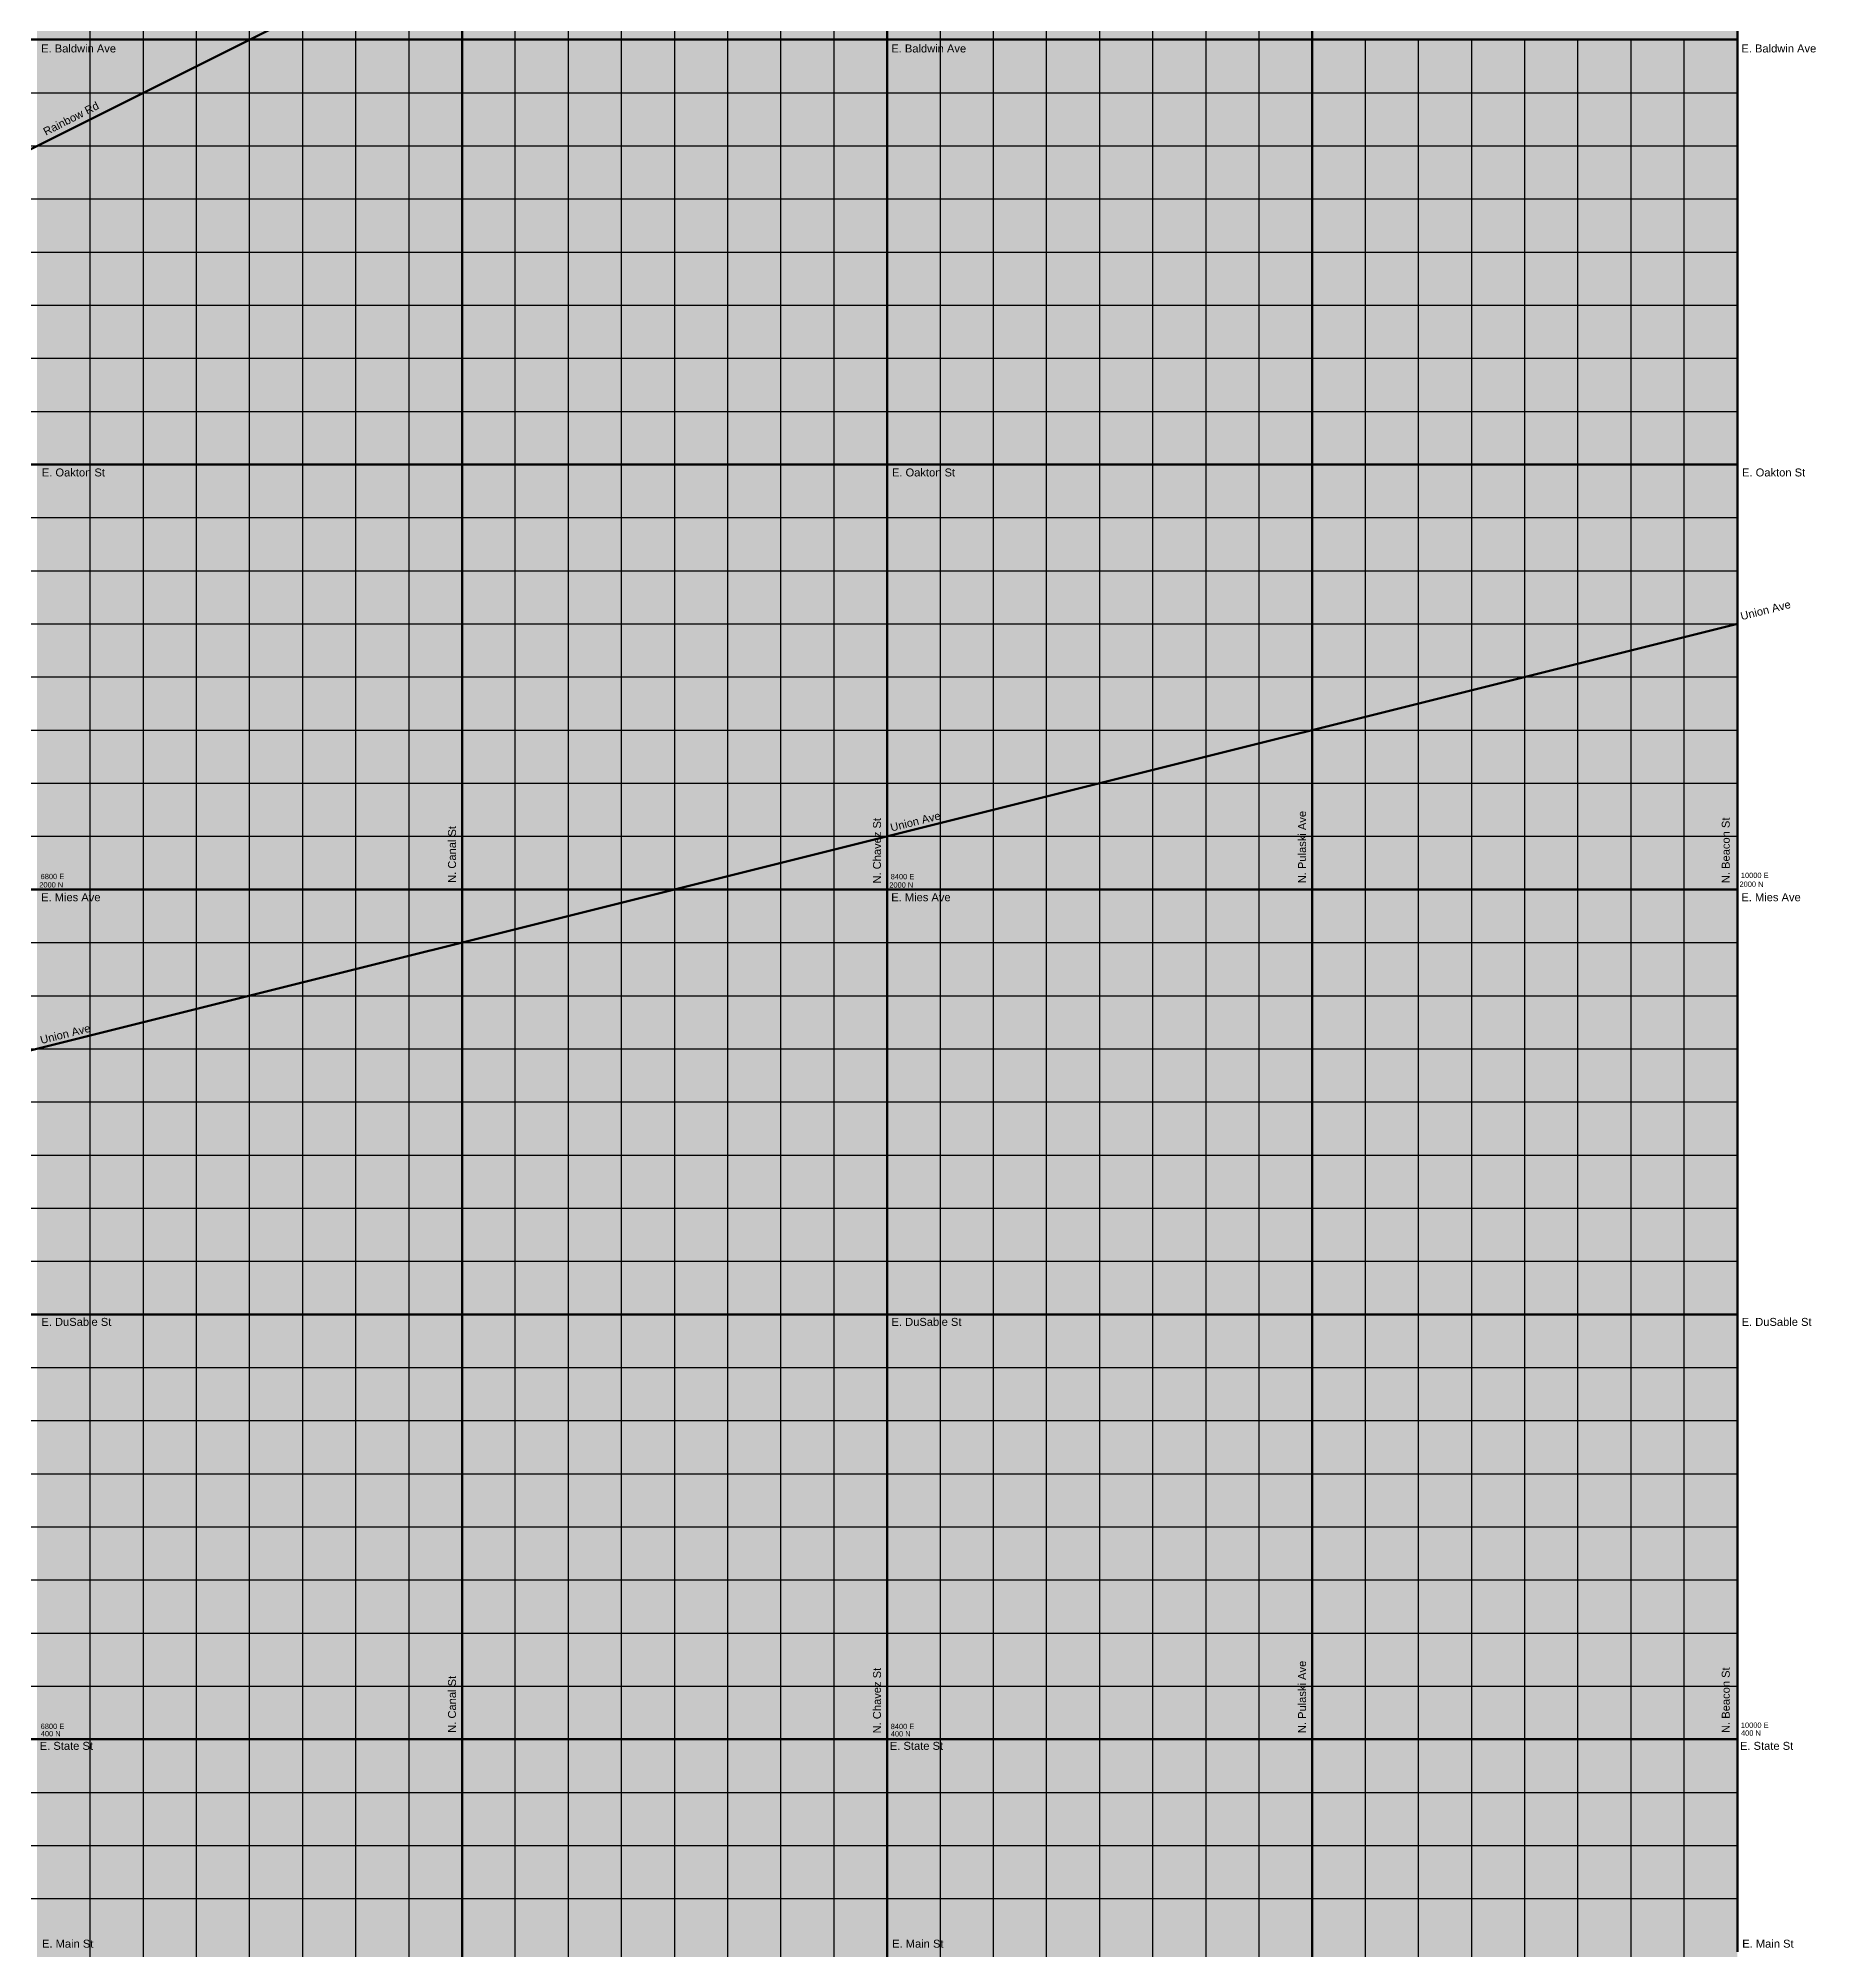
# Model space of a CAD drawing. Header units: inches. Extents: x -196 to 213, y -195 to 213.
# Drawn here: x 144 to 211, y 8.1 to 80.1 of the extents above; entities that cross this region are included whole.
import ezdxf

# ---------------------------------------------------------------- set-up
doc = ezdxf.new("R2010")
doc.units = ezdxf.units.IN
doc.header["$MEASUREMENT"] = 0
for name, color, linetype, lineweight in [('dia-major-st', 7, 'Continuous', 80), ('streets-major', 7, 'Continuous', 80), ('streets-minor', 7, 'Continuous', 30), ('text', 7, 'Continuous', 30), ('zone-industrial', 181, 'Continuous', 0), ('zone-mixed', 1, 'Continuous', 0)]:
    doc.layers.add(name, color=color, linetype=linetype, lineweight=lineweight)
doc.styles.get("Standard").update_dxf_attribs({"font": 'arial.ttf'})

msp = doc.modelspace()

# ---------------------------------------------------------------- hatches: boundary and pattern name
at = {"layer": 'zone-industrial', "transparency": 33554559}
h = msp.add_hatch(color=256, dxfattribs=at)
h.dxf.hatch_style = 1
h.paths.add_polyline_path([(208, 96), (192, 96), (192, 80), (208, 80)])
at = {"layer": 'zone-mixed', "true_color": 0xf99006, "transparency": 33554559}
h = msp.add_hatch(color=30, dxfattribs=at)
h.dxf.hatch_style = 1
h.paths.add_polyline_path([(112, 176), (48, 176), (48, 192), (32, 192), (32, 208), (-144, 208), (-144, 192), (-160, 192), (-160, 144), (-192, 144), (-192, 80), (-176, 80), (-176, 64), (-192, 64), (-192, -160), (-176, -160), (-176, -176), (-192, -176), (-192, -192), (160, -192), (160, -176), (176, -176), (176, -192), (208, -192), (208, 80), (192, 80), (192, 96), (208, 96), (208, 112), (144, 112), (144, -128), (-128, -128), (-128, 144), (112, 144)])

# ---------------------------------------------------------------- linework, layer by layer
at = {"layer": 'dia-major-st'}
for p, q in [((16, 12), (208, 108)), ((208, 58), (112, 34))]:
    msp.add_line(p, q, dxfattribs=at)
at = {"layer": 'streets-major'}
for p, q in [((192, -192), (192, 208)), ((176, -192), (176, 142)), ((160, -192), (160, 134)), ((208, 8), (208, 108)), ((-192, 80), (208, 80)), ((-192, 64), (208, 64)), ((-192, 48), (208, 48)), ((-192, 32), (208, 32)), ((16, 16), (208, 16))]:
    msp.add_line(p, q, dxfattribs=at)
at = {"layer": 'streets-minor'}
for p, q in [((172, -176), (172, 142)), ((174, -176), (174, 142)), ((178, -192), (178, 142)), ((180, -192), (180, 142)), ((182, -192), (182, 142)), ((184, -192), (184, 142)), ((188, -192), (188, 142)), ((190, -192), (190, 142)), ((186, -192), (186, 140)), ((146, -192), (146, 134)), ((148, -192), (148, 134)), ((150, -192), (150, 134)), ((152, -192), (152, 134)), ((154, -192), (154, 134)), ((156, -192), (156, 134)), ((158, -192), (158, 134)), ((162, -176), (162, 134)), ((164, -176), (164, 134)), ((166, -176), (166, 134)), ((168, -176), (168, 134)), ((170, -176), (170, 134)), ((194, -192), (194, 80)), ((196, -192), (196, 80)), ((198, -192), (198, 80)), ((200, -192), (200, 80)), ((202, -192), (202, 80)), ((204, -192), (204, 80)), ((206, -192), (206, 80)), ((-176, 78), (208, 78)), ((-176, 76), (208, 76)), ((-176, 74), (208, 74)), ((-176, 72), (208, 72)), ((-176, 70), (208, 70)), ((-176, 68), (208, 68)), ((-176, 66), (208, 66)), ((-192, 62), (208, 62)), ((-192, 60), (208, 60)), ((-192, 58), (208, 58)), ((-192, 56), (208, 56)), ((-192, 54), (208, 54)), ((-192, 52), (208, 52)), ((-192, 50), (208, 50)), ((-192, 46), (208, 46)), ((-192, 44), (208, 44)), ((-192, 42), (208, 42)), ((-192, 40), (208, 40)), ((-192, 38), (208, 38)), ((-192, 36), (208, 36)), ((-192, 34), (208, 34)), ((-192, 30), (208, 30)), ((-192, 28), (208, 28)), ((-192, 26), (208, 26)), ((-192, 24), (208, 24)), ((-192, 22), (208, 22)), ((-192, 20), (208, 20)), ((-192, 18), (208, 18)), ((16, 14), (208, 14)), ((16, 12), (208, 12)), ((16, 10), (208, 10))]:
    msp.add_line(p, q, dxfattribs=at)

# ---------------------------------------------------------------- texts
at = {"layer": 'text'}
for s, height, p in [('E. Baldwin Ave', 0.3, (144.152, 79.516)), ('E. Baldwin Ave', 0.3, (176.152, 79.516)), ('E. Baldwin Ave', 0.3, (208.152, 79.516)), ('E. Oakton St', 0.3, (144.177, 63.551)), ('E. Oakton St', 0.3, (176.177, 63.551)), ('E. Oakton St', 0.3, (208.177, 63.551)), ('2000 N', 0.2, (144.082, 48.074)), ('6800 E', 0.2, (144.133, 48.388)), ('2000 N', 0.2, (176.078, 48.068)), ('8400 E', 0.2, (176.131, 48.383)), ('2000 N', 0.2, (208.082, 48.098)), ('10000 E', 0.2, (208.133, 48.431)), ('E. Mies Ave', 0.3, (144.15, 47.557)), ('E. Mies Ave', 0.3, (176.15, 47.557)), ('E. Mies Ave', 0.3, (208.15, 47.557)), ('E. DuSable St', 0.3, (144.161, 31.567)), ('E. DuSable St', 0.3, (176.161, 31.567)), ('E. DuSable St', 0.3, (208.161, 31.567)), ('6800 E', 0.2, (144.133, 16.388)), ('8400 E', 0.2, (176.131, 16.383)), ('10000 E', 0.2, (208.133, 16.431)), ('E. State St', 0.3, (144.099, 15.603)), ('400 N', 0.2, (144.139, 16.112)), ('E. State St', 0.3, (176.099, 15.603)), ('400 N', 0.2, (176.134, 16.106)), ('E. State St', 0.3, (208.099, 15.603)), ('400 N', 0.2, (208.138, 16.136)), ('E. Main St', 0.3, (144.184, 8.154)), ('E. Main St', 0.3, (176.184, 8.154)), ('E. Main St', 0.3, (208.184, 8.154))]:
    msp.add_text(s, height=height, dxfattribs=at).set_placement(p)
for s, rotation, p in [('Rainbow Rd', 27, (144.328, 76.377)), ('Union Ave', 14, (208.158, 58.137)), ('N. Canal St', 90, (159.767, 48.246)), ('N. Chavez St', 90, (175.764, 48.222)), ('Union Ave', 14, (176.158, 50.179)), ('N. Pulaski Ave', 90, (191.764, 48.232)), ('N. Beacon St', 90, (207.713, 48.238)), ('Union Ave', 14, (144.158, 42.179)), ('N. Pulaski Ave', 90, (191.764, 16.232)), ('N. Canal St', 90, (159.767, 16.246)), ('N. Chavez St', 90, (175.764, 16.222)), ('N. Beacon St', 90, (207.713, 16.238))]:
    msp.add_text(s, height=0.3, rotation=rotation, dxfattribs=at).set_placement(p)

doc.saveas('drawing.dxf')
